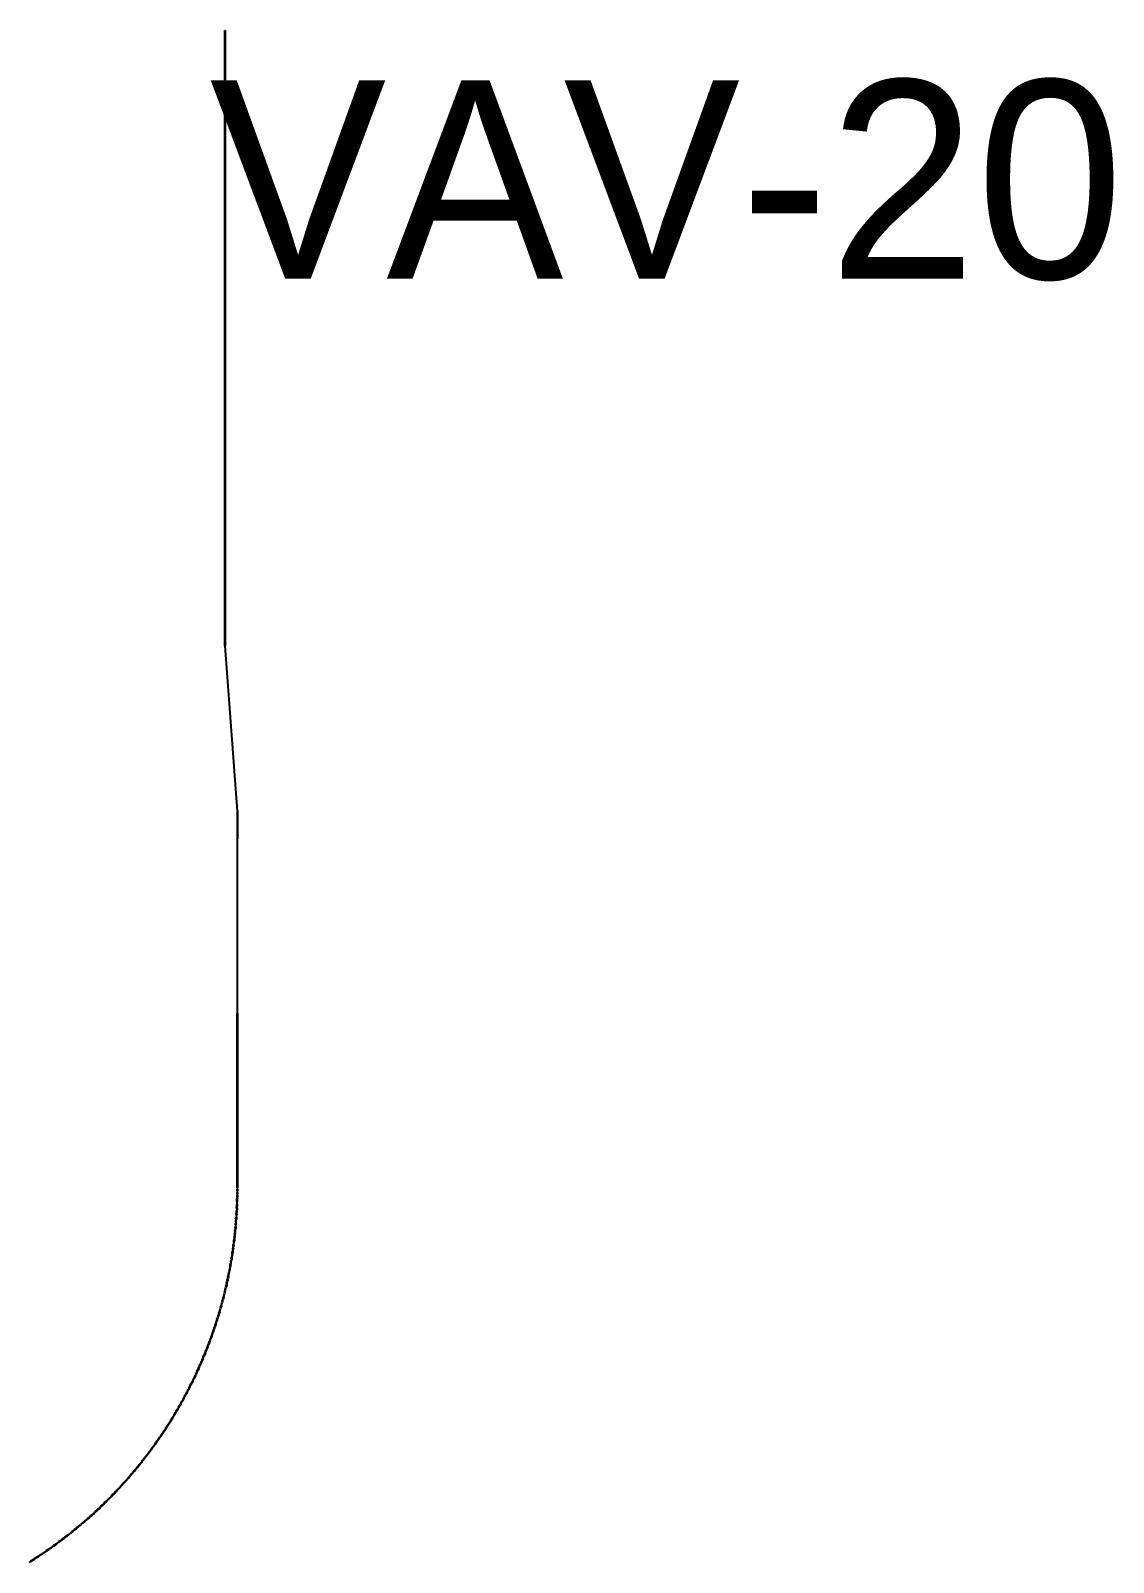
# Model space of a CAD drawing. Header units: metres. Extents: x 2 to 41.4, y 0.9 to 39.
# Drawn here: x 39.457 to 41.422, y 24.973 to 27.753 of the extents above; entities that cross this region are included whole.
import ezdxf

# ---------------------------------------------------------------- set-up
doc = ezdxf.new("R2010")
doc.units = ezdxf.units.M
doc.layers.add('BSA_MATERIAL_SECTION', color=7, linetype='Continuous')
doc.layers.add('BSA_VAV_LABEL', color=7, linetype='Continuous')

msp = doc.modelspace()

# ---------------------------------------------------------------- linework, layer by layer
at = {"layer": 'BSA_MATERIAL_SECTION'}
for p, q in [((39.8094, 26.6865), (39.8094, 27.7533)), ((39.8102, 27.7533), (39.8094, 27.7533)), ((39.8102, 27.7533), (39.8102, 26.6865)), ((39.8102, 26.6865), (39.8094, 26.6865)), ((39.8094, 26.6365), (39.8094, 26.6865)), ((39.8094, 26.6865), (39.8102, 26.6865)), ((39.8102, 26.6865), (39.8102, 26.6365)), ((39.8094, 26.6365), (39.8316, 26.3365)), ((39.8324, 26.3365), (39.8102, 26.6365)), ((39.8316, 26.3365), (39.8316, 26.2865)), ((39.8324, 26.3365), (39.8324, 26.2865)), ((39.8316, 26.2865), (39.832, 26.2865)), ((39.8316, 26.2865), (39.8316, 25.9699)), ((39.832, 26.2865), (39.8316, 26.2865)), ((39.8324, 26.2865), (39.832, 26.2865)), ((39.832, 26.2865), (39.8324, 26.2865)), ((39.8324, 25.9699), (39.8324, 26.2865)), ((39.8316, 25.6533), (39.8316, 25.9699)), ((39.8324, 25.9699), (39.8324, 25.6533)), ((39.8313, 25.6308), (39.8314, 25.6336)), ((39.8315, 25.6364), (39.8314, 25.6336)), ((39.8316, 25.642), (39.8315, 25.6392)), ((39.8315, 25.6364), (39.8315, 25.6392)), ((39.8316, 25.6533), (39.8316, 25.6505)), ((39.8316, 25.6533), (39.832, 25.6533)), ((39.8316, 25.6533), (39.832, 25.6533)), ((39.8316, 25.6477), (39.8316, 25.6505)), ((39.8316, 25.6477), (39.8316, 25.6449)), ((39.8316, 25.642), (39.8316, 25.6449)), ((39.8324, 25.6533), (39.832, 25.6533)), ((39.8324, 25.6533), (39.832, 25.6533)), ((39.8322, 25.6336), (39.8321, 25.6307)), ((39.8322, 25.6336), (39.8323, 25.6364)), ((39.8323, 25.6392), (39.8324, 25.642)), ((39.8323, 25.6392), (39.8323, 25.6364)), ((39.8324, 25.6505), (39.8324, 25.6533)), ((39.8324, 25.6505), (39.8324, 25.6477)), ((39.8324, 25.6448), (39.8324, 25.6477)), ((39.8324, 25.6448), (39.8324, 25.642)), ((39.8302, 25.6054), (39.83, 25.6026)), ((39.8302, 25.6054), (39.8304, 25.6082)), ((39.8304, 25.6082), (39.8305, 25.6111)), ((39.8307, 25.6139), (39.8305, 25.6111)), ((39.8308, 25.6167), (39.8307, 25.6139)), ((39.8308, 25.6167), (39.8309, 25.6195)), ((39.831, 25.6054), (39.8308, 25.6026)), ((39.8309, 25.6195), (39.831, 25.6223)), ((39.8311, 25.6251), (39.831, 25.6223)), ((39.831, 25.6054), (39.8312, 25.6082)), ((39.8312, 25.628), (39.8311, 25.6251)), ((39.8312, 25.628), (39.8313, 25.6308)), ((39.8313, 25.611), (39.8312, 25.6082)), ((39.8313, 25.611), (39.8315, 25.6138)), ((39.8316, 25.6167), (39.8315, 25.6138)), ((39.8316, 25.6167), (39.8317, 25.6195)), ((39.8318, 25.6223), (39.8317, 25.6195)), ((39.8318, 25.6223), (39.8319, 25.6251)), ((39.8319, 25.6251), (39.832, 25.6279)), ((39.8321, 25.6307), (39.832, 25.6279)), ((39.8277, 25.5745), (39.828, 25.5773)), ((39.8283, 25.5802), (39.828, 25.5773)), ((39.8283, 25.5802), (39.8285, 25.583)), ((39.8288, 25.5858), (39.8285, 25.583)), ((39.8285, 25.5745), (39.8288, 25.5773)), ((39.8288, 25.5858), (39.829, 25.5886)), ((39.8291, 25.5801), (39.8288, 25.5773)), ((39.8292, 25.5914), (39.829, 25.5886)), ((39.8293, 25.5829), (39.8291, 25.5801)), ((39.8292, 25.5914), (39.8294, 25.5942)), ((39.8293, 25.5829), (39.8296, 25.5857)), ((39.8296, 25.597), (39.8294, 25.5942)), ((39.8296, 25.597), (39.8298, 25.5998)), ((39.8298, 25.5885), (39.8296, 25.5857)), ((39.83, 25.6026), (39.8298, 25.5998)), ((39.8298, 25.5885), (39.83, 25.5913)), ((39.83, 25.5913), (39.8302, 25.5941)), ((39.8304, 25.5969), (39.8302, 25.5941)), ((39.8306, 25.5998), (39.8304, 25.5969)), ((39.8306, 25.5998), (39.8308, 25.6026)), ((39.8245, 25.5466), (39.8248, 25.5494)), ((39.8252, 25.5521), (39.8248, 25.5494)), ((39.8256, 25.5549), (39.8252, 25.5521)), ((39.8256, 25.5492), (39.8253, 25.5465)), ((39.8256, 25.5549), (39.8259, 25.5577)), ((39.8256, 25.5492), (39.826, 25.552)), ((39.8259, 25.5577), (39.8262, 25.5605)), ((39.826, 25.552), (39.8264, 25.5548)), ((39.8266, 25.5633), (39.8262, 25.5605)), ((39.8267, 25.5576), (39.8264, 25.5548)), ((39.8266, 25.5633), (39.8269, 25.5661)), ((39.827, 25.5604), (39.8267, 25.5576)), ((39.8272, 25.5689), (39.8269, 25.5661)), ((39.827, 25.5604), (39.8274, 25.5632)), ((39.8272, 25.5689), (39.8275, 25.5717)), ((39.8277, 25.566), (39.8274, 25.5632)), ((39.8277, 25.5745), (39.8275, 25.5717)), ((39.8277, 25.566), (39.828, 25.5689)), ((39.8283, 25.5717), (39.828, 25.5689)), ((39.8283, 25.5717), (39.8285, 25.5745)), ((39.8202, 25.5187), (39.8207, 25.5215)), ((39.8212, 25.5243), (39.8207, 25.5215)), ((39.821, 25.5186), (39.8215, 25.5214)), ((39.8212, 25.5243), (39.8216, 25.527)), ((39.8219, 25.5241), (39.8215, 25.5214)), ((39.822, 25.5298), (39.8216, 25.527)), ((39.8224, 25.5269), (39.8219, 25.5241)), ((39.8225, 25.5326), (39.822, 25.5298)), ((39.8224, 25.5269), (39.8228, 25.5297)), ((39.8225, 25.5326), (39.8229, 25.5354)), ((39.8233, 25.5325), (39.8228, 25.5297)), ((39.8229, 25.5354), (39.8233, 25.5382)), ((39.8237, 25.541), (39.8233, 25.5382)), ((39.8233, 25.5325), (39.8237, 25.5353)), ((39.8237, 25.541), (39.8241, 25.5438)), ((39.8241, 25.5381), (39.8237, 25.5353)), ((39.8245, 25.5466), (39.8241, 25.5438)), ((39.8241, 25.5381), (39.8245, 25.5409)), ((39.8249, 25.5437), (39.8245, 25.5409)), ((39.8249, 25.5437), (39.8253, 25.5465)), ((39.815, 25.491), (39.8156, 25.4938)), ((39.8161, 25.4965), (39.8156, 25.4938)), ((39.8163, 25.4936), (39.8158, 25.4909)), ((39.8161, 25.4965), (39.8167, 25.4993)), ((39.8163, 25.4936), (39.8169, 25.4964)), ((39.8172, 25.5021), (39.8167, 25.4993)), ((39.8175, 25.4992), (39.8169, 25.4964)), ((39.8172, 25.5021), (39.8177, 25.5048)), ((39.8175, 25.4992), (39.818, 25.5019)), ((39.8183, 25.5076), (39.8177, 25.5048)), ((39.8185, 25.5047), (39.818, 25.5019)), ((39.8188, 25.5104), (39.8183, 25.5076)), ((39.8185, 25.5047), (39.819, 25.5075)), ((39.8188, 25.5104), (39.8193, 25.5132)), ((39.819, 25.5075), (39.8195, 25.5102)), ((39.8193, 25.5132), (39.8197, 25.5159)), ((39.82, 25.513), (39.8195, 25.5102)), ((39.8202, 25.5187), (39.8197, 25.5159)), ((39.8205, 25.5158), (39.82, 25.513)), ((39.8205, 25.5158), (39.821, 25.5186)), ((39.8088, 25.4635), (39.8095, 25.4663)), ((39.8101, 25.469), (39.8095, 25.4663)), ((39.8102, 25.4661), (39.8096, 25.4633)), ((39.8101, 25.469), (39.8108, 25.4718)), ((39.8102, 25.4661), (39.8109, 25.4688)), ((39.8114, 25.4745), (39.8108, 25.4718)), ((39.8109, 25.4688), (39.8115, 25.4716)), ((39.8114, 25.4745), (39.812, 25.4773)), ((39.8122, 25.4743), (39.8115, 25.4716)), ((39.8126, 25.48), (39.812, 25.4773)), ((39.8128, 25.4771), (39.8122, 25.4743)), ((39.8126, 25.48), (39.8132, 25.4828)), ((39.8128, 25.4771), (39.8134, 25.4798)), ((39.8138, 25.4855), (39.8132, 25.4828)), ((39.8134, 25.4798), (39.814, 25.4826)), ((39.8138, 25.4855), (39.8144, 25.4883)), ((39.8146, 25.4853), (39.814, 25.4826)), ((39.815, 25.491), (39.8144, 25.4883)), ((39.8146, 25.4853), (39.8152, 25.4881)), ((39.8158, 25.4909), (39.8152, 25.4881)), ((39.8016, 25.4363), (39.8024, 25.439)), ((39.8031, 25.4417), (39.8024, 25.439)), ((39.8032, 25.4388), (39.8024, 25.4361)), ((39.8031, 25.4417), (39.8039, 25.4444)), ((39.8032, 25.4388), (39.8039, 25.4415)), ((39.8046, 25.4472), (39.8039, 25.4444)), ((39.8039, 25.4415), (39.8047, 25.4442)), ((39.8046, 25.4472), (39.8053, 25.4499)), ((39.8054, 25.447), (39.8047, 25.4442)), ((39.806, 25.4526), (39.8053, 25.4499)), ((39.8054, 25.447), (39.8061, 25.4497)), ((39.806, 25.4526), (39.8067, 25.4553)), ((39.8068, 25.4524), (39.8061, 25.4497)), ((39.8074, 25.4581), (39.8067, 25.4553)), ((39.8075, 25.4551), (39.8068, 25.4524)), ((39.8074, 25.4581), (39.8081, 25.4608)), ((39.8075, 25.4551), (39.8082, 25.4579)), ((39.8088, 25.4635), (39.8081, 25.4608)), ((39.8082, 25.4579), (39.8089, 25.4606)), ((39.8096, 25.4633), (39.8089, 25.4606)), ((39.7935, 25.4093), (39.7926, 25.4066)), ((39.7934, 25.4064), (39.7943, 25.4091)), ((39.7935, 25.4093), (39.7944, 25.412)), ((39.7943, 25.4091), (39.7951, 25.4118)), ((39.7952, 25.4147), (39.7944, 25.412)), ((39.796, 25.4144), (39.7951, 25.4118)), ((39.7952, 25.4147), (39.796, 25.4174)), ((39.7969, 25.4201), (39.796, 25.4174)), ((39.796, 25.4144), (39.7968, 25.4171)), ((39.7976, 25.4198), (39.7968, 25.4171)), ((39.7969, 25.4201), (39.7977, 25.4228)), ((39.7985, 25.4225), (39.7976, 25.4198)), ((39.7985, 25.4255), (39.7977, 25.4228)), ((39.7985, 25.4255), (39.7993, 25.4282)), ((39.7985, 25.4225), (39.7993, 25.4252)), ((39.8001, 25.4309), (39.7993, 25.4282)), ((39.8001, 25.4279), (39.7993, 25.4252)), ((39.8001, 25.4309), (39.8009, 25.4336)), ((39.8001, 25.4279), (39.8009, 25.4306)), ((39.8016, 25.4363), (39.8009, 25.4336)), ((39.8009, 25.4306), (39.8016, 25.4334)), ((39.8024, 25.4361), (39.8016, 25.4334)), ((39.7845, 25.3826), (39.7835, 25.38)), ((39.7852, 25.3824), (39.7842, 25.3797)), ((39.7845, 25.3826), (39.7854, 25.3853)), ((39.7862, 25.385), (39.7852, 25.3824)), ((39.7863, 25.3879), (39.7854, 25.3853)), ((39.7862, 25.385), (39.7871, 25.3877)), ((39.7863, 25.3879), (39.7873, 25.3906)), ((39.7871, 25.3877), (39.788, 25.3903)), ((39.7882, 25.3933), (39.7873, 25.3906)), ((39.7889, 25.393), (39.788, 25.3903)), ((39.7882, 25.3933), (39.7891, 25.3959)), ((39.7889, 25.393), (39.7899, 25.3957)), ((39.79, 25.3986), (39.7891, 25.3959)), ((39.7908, 25.3983), (39.7899, 25.3957)), ((39.79, 25.3986), (39.7909, 25.4013)), ((39.7908, 25.3983), (39.7917, 25.401)), ((39.7918, 25.404), (39.7909, 25.4013)), ((39.7925, 25.4037), (39.7917, 25.401)), ((39.7918, 25.404), (39.7926, 25.4066)), ((39.7934, 25.4064), (39.7925, 25.4037)), ((39.7723, 25.3511), (39.7734, 25.3537)), ((39.7745, 25.3563), (39.7734, 25.3537)), ((39.7741, 25.3534), (39.7752, 25.356)), ((39.7745, 25.3563), (39.7755, 25.3589)), ((39.7762, 25.3586), (39.7752, 25.356)), ((39.7765, 25.3615), (39.7755, 25.3589)), ((39.7762, 25.3586), (39.7773, 25.3612)), ((39.7765, 25.3615), (39.7775, 25.3642)), ((39.7783, 25.3639), (39.7773, 25.3612)), ((39.7786, 25.3668), (39.7775, 25.3642)), ((39.7783, 25.3639), (39.7793, 25.3665)), ((39.7786, 25.3668), (39.7796, 25.3694)), ((39.7793, 25.3665), (39.7803, 25.3691)), ((39.7806, 25.3721), (39.7796, 25.3694)), ((39.7813, 25.3718), (39.7803, 25.3691)), ((39.7806, 25.3721), (39.7815, 25.3747)), ((39.7823, 25.3744), (39.7813, 25.3718)), ((39.7825, 25.3773), (39.7815, 25.3747)), ((39.7823, 25.3744), (39.7833, 25.3771)), ((39.7825, 25.3773), (39.7835, 25.38)), ((39.7833, 25.3771), (39.7842, 25.3797)), ((39.7612, 25.3252), (39.7624, 25.3277)), ((39.7631, 25.3274), (39.762, 25.3248)), ((39.7635, 25.3303), (39.7624, 25.3277)), ((39.7631, 25.3274), (39.7643, 25.33)), ((39.7635, 25.3303), (39.7647, 25.3329)), ((39.7654, 25.3326), (39.7643, 25.33)), ((39.7658, 25.3355), (39.7647, 25.3329)), ((39.7654, 25.3326), (39.7665, 25.3352)), ((39.7658, 25.3355), (39.7669, 25.3381)), ((39.7676, 25.3378), (39.7665, 25.3352)), ((39.768, 25.3407), (39.7669, 25.3381)), ((39.7676, 25.3378), (39.7687, 25.3404)), ((39.768, 25.3407), (39.7691, 25.3433)), ((39.7698, 25.343), (39.7687, 25.3404)), ((39.7702, 25.3459), (39.7691, 25.3433)), ((39.7698, 25.343), (39.7709, 25.3456)), ((39.7702, 25.3459), (39.7713, 25.3485)), ((39.7709, 25.3456), (39.772, 25.3482)), ((39.7723, 25.3511), (39.7713, 25.3485)), ((39.7731, 25.3508), (39.772, 25.3482)), ((39.7741, 25.3534), (39.7731, 25.3508)), ((39.7492, 25.2997), (39.748, 25.2972)), ((39.7487, 25.2968), (39.75, 25.2993)), ((39.7492, 25.2997), (39.7505, 25.3022)), ((39.7512, 25.3019), (39.75, 25.2993)), ((39.7517, 25.3047), (39.7505, 25.3022)), ((39.7512, 25.3019), (39.7524, 25.3044)), ((39.7517, 25.3047), (39.7529, 25.3073)), ((39.7524, 25.3044), (39.7536, 25.3069)), ((39.7541, 25.3098), (39.7529, 25.3073)), ((39.7549, 25.3095), (39.7536, 25.3069)), ((39.7541, 25.3098), (39.7553, 25.3124)), ((39.7561, 25.312), (39.7549, 25.3095)), ((39.7565, 25.3149), (39.7553, 25.3124)), ((39.7561, 25.312), (39.7573, 25.3146)), ((39.7565, 25.3149), (39.7577, 25.3175)), ((39.7585, 25.3171), (39.7573, 25.3146)), ((39.7589, 25.32), (39.7577, 25.3175)), ((39.7585, 25.3171), (39.7596, 25.3197)), ((39.7589, 25.32), (39.7601, 25.3226)), ((39.7596, 25.3197), (39.7608, 25.3223)), ((39.7612, 25.3252), (39.7601, 25.3226)), ((39.762, 25.3248), (39.7608, 25.3223)), ((39.7337, 25.2697), (39.735, 25.2722)), ((39.7357, 25.2718), (39.7344, 25.2693)), ((39.7363, 25.2746), (39.735, 25.2722)), ((39.7357, 25.2718), (39.737, 25.2743)), ((39.7363, 25.2746), (39.7377, 25.2771)), ((39.7384, 25.2767), (39.737, 25.2743)), ((39.739, 25.2796), (39.7377, 25.2771)), ((39.7384, 25.2767), (39.7397, 25.2792)), ((39.739, 25.2796), (39.7403, 25.2821)), ((39.741, 25.2817), (39.7397, 25.2792)), ((39.7416, 25.2846), (39.7403, 25.2821)), ((39.741, 25.2817), (39.7423, 25.2842)), ((39.7416, 25.2846), (39.7429, 25.2871)), ((39.7423, 25.2842), (39.7436, 25.2867)), ((39.7442, 25.2896), (39.7429, 25.2871)), ((39.7449, 25.2892), (39.7436, 25.2867)), ((39.7442, 25.2896), (39.7455, 25.2921)), ((39.7462, 25.2918), (39.7449, 25.2892)), ((39.7467, 25.2946), (39.7455, 25.2921)), ((39.7462, 25.2918), (39.7474, 25.2943)), ((39.7467, 25.2946), (39.748, 25.2972)), ((39.7487, 25.2968), (39.7474, 25.2943)), ((39.7168, 25.2404), (39.7183, 25.2428)), ((39.719, 25.2424), (39.7175, 25.24)), ((39.7197, 25.2452), (39.7183, 25.2428)), ((39.719, 25.2424), (39.7204, 25.2448)), ((39.7211, 25.2476), (39.7197, 25.2452)), ((39.7204, 25.2448), (39.7218, 25.2472)), ((39.7211, 25.2476), (39.7226, 25.2501)), ((39.7233, 25.2497), (39.7218, 25.2472)), ((39.7226, 25.2501), (39.724, 25.2525)), ((39.7247, 25.2521), (39.7233, 25.2497)), ((39.7254, 25.2549), (39.724, 25.2525)), ((39.7247, 25.2521), (39.7261, 25.2545)), ((39.7254, 25.2549), (39.7268, 25.2574)), ((39.7275, 25.257), (39.7261, 25.2545)), ((39.7282, 25.2598), (39.7268, 25.2574)), ((39.7275, 25.257), (39.7289, 25.2594)), ((39.7296, 25.2623), (39.7282, 25.2598)), ((39.7303, 25.2619), (39.7289, 25.2594)), ((39.7296, 25.2623), (39.7309, 25.2647)), ((39.7303, 25.2619), (39.7316, 25.2644)), ((39.7309, 25.2647), (39.7323, 25.2672)), ((39.7316, 25.2644), (39.733, 25.2668)), ((39.7337, 25.2697), (39.7323, 25.2672)), ((39.7344, 25.2693), (39.733, 25.2668)), ((39.7019, 25.2165), (39.7003, 25.2141)), ((39.7025, 25.2161), (39.701, 25.2137)), ((39.7034, 25.2189), (39.7019, 25.2165)), ((39.7041, 25.2184), (39.7025, 25.2161)), ((39.7034, 25.2189), (39.7049, 25.2212)), ((39.7041, 25.2184), (39.7056, 25.2208)), ((39.7049, 25.2212), (39.7064, 25.2236)), ((39.7071, 25.2232), (39.7056, 25.2208)), ((39.7079, 25.226), (39.7064, 25.2236)), ((39.7071, 25.2232), (39.7086, 25.2256)), ((39.7079, 25.226), (39.7094, 25.2284)), ((39.7086, 25.2256), (39.7101, 25.2279)), ((39.7109, 25.2308), (39.7094, 25.2284)), ((39.7116, 25.2303), (39.7101, 25.2279)), ((39.7124, 25.2332), (39.7109, 25.2308)), ((39.7116, 25.2303), (39.7131, 25.2327)), ((39.7124, 25.2332), (39.7139, 25.2355)), ((39.7146, 25.2351), (39.7131, 25.2327)), ((39.7139, 25.2355), (39.7154, 25.238)), ((39.716, 25.2375), (39.7146, 25.2351)), ((39.7168, 25.2404), (39.7154, 25.238)), ((39.716, 25.2375), (39.7175, 25.24)), ((39.6812, 25.1863), (39.6828, 25.1886)), ((39.6834, 25.1881), (39.6818, 25.1858)), ((39.6828, 25.1886), (39.6844, 25.1909)), ((39.6851, 25.1904), (39.6834, 25.1881)), ((39.6861, 25.1932), (39.6844, 25.1909)), ((39.6851, 25.1904), (39.6867, 25.1927)), ((39.6861, 25.1932), (39.6877, 25.1955)), ((39.6883, 25.195), (39.6867, 25.1927)), ((39.6893, 25.1978), (39.6877, 25.1955)), ((39.6883, 25.195), (39.6899, 25.1973)), ((39.6909, 25.2001), (39.6893, 25.1978)), ((39.6899, 25.1973), (39.6915, 25.1997)), ((39.6909, 25.2001), (39.6925, 25.2024)), ((39.6931, 25.202), (39.6915, 25.1997)), ((39.6941, 25.2048), (39.6925, 25.2024)), ((39.6947, 25.2043), (39.6931, 25.202)), ((39.6941, 25.2048), (39.6956, 25.2071)), ((39.6947, 25.2043), (39.6963, 25.2066)), ((39.6972, 25.2094), (39.6956, 25.2071)), ((39.6979, 25.209), (39.6963, 25.2066)), ((39.6972, 25.2094), (39.6988, 25.2118)), ((39.6979, 25.209), (39.6994, 25.2113)), ((39.6988, 25.2118), (39.7003, 25.2141)), ((39.6994, 25.2113), (39.701, 25.2137)), ((39.6591, 25.157), (39.6608, 25.1593)), ((39.6626, 25.1615), (39.6608, 25.1593)), ((39.6615, 25.1588), (39.6632, 25.161)), ((39.6643, 25.1637), (39.6626, 25.1615)), ((39.6632, 25.161), (39.6649, 25.1632)), ((39.6643, 25.1637), (39.666, 25.1659)), ((39.6667, 25.1654), (39.6649, 25.1632)), ((39.666, 25.1659), (39.6677, 25.1682)), ((39.6684, 25.1677), (39.6667, 25.1654)), ((39.6694, 25.1704), (39.6677, 25.1682)), ((39.6684, 25.1677), (39.6701, 25.1699)), ((39.6711, 25.1727), (39.6694, 25.1704)), ((39.6718, 25.1722), (39.6701, 25.1699)), ((39.6711, 25.1727), (39.6728, 25.1749)), ((39.6718, 25.1722), (39.6735, 25.1744)), ((39.6728, 25.1749), (39.6745, 25.1772)), ((39.6735, 25.1744), (39.6752, 25.1767)), ((39.6762, 25.1794), (39.6745, 25.1772)), ((39.6768, 25.179), (39.6752, 25.1767)), ((39.6778, 25.1817), (39.6762, 25.1794)), ((39.6785, 25.1812), (39.6768, 25.179)), ((39.6778, 25.1817), (39.6795, 25.184)), ((39.6785, 25.1812), (39.6802, 25.1835)), ((39.6812, 25.1863), (39.6795, 25.184)), ((39.6802, 25.1835), (39.6818, 25.1858)), ((39.6394, 25.1331), (39.6376, 25.131)), ((39.64, 25.1326), (39.6382, 25.1304)), ((39.6394, 25.1331), (39.6412, 25.1352)), ((39.64, 25.1326), (39.6418, 25.1347)), ((39.6412, 25.1352), (39.6431, 25.1374)), ((39.6437, 25.1369), (39.6418, 25.1347)), ((39.6449, 25.1396), (39.6431, 25.1374)), ((39.6437, 25.1369), (39.6455, 25.139)), ((39.6467, 25.1417), (39.6449, 25.1396)), ((39.6455, 25.139), (39.6473, 25.1412)), ((39.6467, 25.1417), (39.6485, 25.1439)), ((39.6491, 25.1434), (39.6473, 25.1412)), ((39.6503, 25.1461), (39.6485, 25.1439)), ((39.6509, 25.1456), (39.6491, 25.1434)), ((39.6503, 25.1461), (39.652, 25.1482)), ((39.6509, 25.1456), (39.6527, 25.1477)), ((39.6538, 25.1504), (39.652, 25.1482)), ((39.6527, 25.1477), (39.6544, 25.1499)), ((39.6538, 25.1504), (39.6556, 25.1526)), ((39.6562, 25.1521), (39.6544, 25.1499)), ((39.6573, 25.1548), (39.6556, 25.1526)), ((39.658, 25.1543), (39.6562, 25.1521)), ((39.6573, 25.1548), (39.6591, 25.157)), ((39.658, 25.1543), (39.6597, 25.1565)), ((39.6615, 25.1588), (39.6597, 25.1565)), ((39.613, 25.1038), (39.6111, 25.1017)), ((39.6136, 25.1032), (39.6117, 25.1012)), ((39.613, 25.1038), (39.615, 25.1058)), ((39.6136, 25.1032), (39.6155, 25.1053)), ((39.615, 25.1058), (39.6169, 25.1079)), ((39.6155, 25.1053), (39.6175, 25.1073)), ((39.6188, 25.11), (39.6169, 25.1079)), ((39.6194, 25.1094), (39.6175, 25.1073)), ((39.6188, 25.11), (39.6207, 25.112)), ((39.6213, 25.1115), (39.6194, 25.1094)), ((39.6226, 25.1141), (39.6207, 25.112)), ((39.6213, 25.1115), (39.6232, 25.1136)), ((39.6226, 25.1141), (39.6245, 25.1162)), ((39.6251, 25.1157), (39.6232, 25.1136)), ((39.6264, 25.1183), (39.6245, 25.1162)), ((39.6251, 25.1157), (39.627, 25.1177)), ((39.6283, 25.1204), (39.6264, 25.1183)), ((39.627, 25.1177), (39.6289, 25.1198)), ((39.6283, 25.1204), (39.6302, 25.1225)), ((39.6308, 25.122), (39.6289, 25.1198)), ((39.6302, 25.1225), (39.632, 25.1246)), ((39.6326, 25.1241), (39.6308, 25.122)), ((39.6339, 25.1267), (39.632, 25.1246)), ((39.6326, 25.1241), (39.6345, 25.1262)), ((39.6339, 25.1267), (39.6357, 25.1288)), ((39.6345, 25.1262), (39.6363, 25.1283)), ((39.6376, 25.131), (39.6357, 25.1288)), ((39.6382, 25.1304), (39.6363, 25.1283)), ((39.5852, 25.0758), (39.5832, 25.0738)), ((39.5852, 25.0758), (39.5873, 25.0777)), ((39.5878, 25.0772), (39.5858, 25.0752)), ((39.5873, 25.0777), (39.5893, 25.0797)), ((39.5898, 25.0791), (39.5878, 25.0772)), ((39.5913, 25.0817), (39.5893, 25.0797)), ((39.5898, 25.0791), (39.5919, 25.0811)), ((39.5913, 25.0817), (39.5933, 25.0837)), ((39.5939, 25.0831), (39.5919, 25.0811)), ((39.5953, 25.0856), (39.5933, 25.0837)), ((39.5939, 25.0831), (39.5959, 25.0851)), ((39.5973, 25.0876), (39.5953, 25.0856)), ((39.5959, 25.0851), (39.5979, 25.0871)), ((39.5973, 25.0876), (39.5993, 25.0896)), ((39.5999, 25.0891), (39.5979, 25.0871)), ((39.5993, 25.0896), (39.6013, 25.0916)), ((39.6019, 25.0911), (39.5999, 25.0891)), ((39.6033, 25.0936), (39.6013, 25.0916)), ((39.6019, 25.0911), (39.6038, 25.0931)), ((39.6052, 25.0956), (39.6033, 25.0936)), ((39.6038, 25.0931), (39.6058, 25.0951)), ((39.6052, 25.0956), (39.6072, 25.0977)), ((39.6078, 25.0971), (39.6058, 25.0951)), ((39.6072, 25.0977), (39.6091, 25.0997)), ((39.6097, 25.0992), (39.6078, 25.0971)), ((39.6111, 25.1017), (39.6091, 25.0997)), ((39.6097, 25.0992), (39.6117, 25.1012)), ((39.554, 25.0474), (39.5561, 25.0492)), ((39.5566, 25.0486), (39.5545, 25.0468)), ((39.5582, 25.0511), (39.5561, 25.0492)), ((39.5566, 25.0486), (39.5588, 25.0505)), ((39.5603, 25.0529), (39.5582, 25.0511)), ((39.5588, 25.0505), (39.5609, 25.0523)), ((39.5603, 25.0529), (39.5625, 25.0548)), ((39.563, 25.0542), (39.5609, 25.0523)), ((39.5646, 25.0567), (39.5625, 25.0548)), ((39.563, 25.0542), (39.5651, 25.0561)), ((39.5646, 25.0567), (39.5667, 25.0585)), ((39.5672, 25.0579), (39.5651, 25.0561)), ((39.5667, 25.0585), (39.5687, 25.0604)), ((39.5693, 25.0598), (39.5672, 25.0579)), ((39.5708, 25.0623), (39.5687, 25.0604)), ((39.5693, 25.0598), (39.5714, 25.0617)), ((39.5708, 25.0623), (39.5729, 25.0642)), ((39.5714, 25.0617), (39.5735, 25.0636)), ((39.575, 25.0661), (39.5729, 25.0642)), ((39.5755, 25.0655), (39.5735, 25.0636)), ((39.575, 25.0661), (39.577, 25.0681)), ((39.5776, 25.0675), (39.5755, 25.0655)), ((39.5791, 25.07), (39.577, 25.0681)), ((39.5776, 25.0675), (39.5797, 25.0694)), ((39.5791, 25.07), (39.5812, 25.0719)), ((39.5817, 25.0713), (39.5797, 25.0694)), ((39.5832, 25.0738), (39.5812, 25.0719)), ((39.5817, 25.0713), (39.5838, 25.0733)), ((39.5838, 25.0733), (39.5858, 25.0752)), ((39.519, 25.0189), (39.5212, 25.0206)), ((39.5217, 25.02), (39.5195, 25.0183)), ((39.5235, 25.0224), (39.5212, 25.0206)), ((39.5217, 25.02), (39.524, 25.0217)), ((39.5235, 25.0224), (39.5257, 25.0241)), ((39.524, 25.0217), (39.5262, 25.0235)), ((39.5279, 25.0258), (39.5257, 25.0241)), ((39.5284, 25.0252), (39.5262, 25.0235)), ((39.5279, 25.0258), (39.5301, 25.0276)), ((39.5284, 25.0252), (39.5306, 25.027)), ((39.5323, 25.0293), (39.5301, 25.0276)), ((39.5328, 25.0287), (39.5306, 25.027)), ((39.5323, 25.0293), (39.5345, 25.0311)), ((39.535, 25.0305), (39.5328, 25.0287)), ((39.5367, 25.0329), (39.5345, 25.0311)), ((39.535, 25.0305), (39.5372, 25.0323)), ((39.5367, 25.0329), (39.5389, 25.0347)), ((39.5394, 25.0341), (39.5372, 25.0323)), ((39.5411, 25.0365), (39.5389, 25.0347)), ((39.5394, 25.0341), (39.5416, 25.0358)), ((39.5411, 25.0365), (39.5432, 25.0383)), ((39.5416, 25.0358), (39.5437, 25.0377)), ((39.5454, 25.0401), (39.5432, 25.0383)), ((39.5459, 25.0395), (39.5437, 25.0377)), ((39.5454, 25.0401), (39.5475, 25.0419)), ((39.5481, 25.0413), (39.5459, 25.0395)), ((39.5497, 25.0437), (39.5475, 25.0419)), ((39.5481, 25.0413), (39.5502, 25.0431)), ((39.5497, 25.0437), (39.5518, 25.0455)), ((39.5502, 25.0431), (39.5524, 25.0449)), ((39.554, 25.0474), (39.5518, 25.0455)), ((39.5545, 25.0468), (39.5524, 25.0449)), ((39.4825, 24.9925), (39.4802, 24.9909)), ((39.4825, 24.9925), (39.4848, 24.9941)), ((39.4853, 24.9934), (39.483, 24.9918)), ((39.4872, 24.9957), (39.4848, 24.9941)), ((39.4853, 24.9934), (39.4876, 24.995)), ((39.4872, 24.9957), (39.4895, 24.9973)), ((39.4899, 24.9966), (39.4876, 24.995)), ((39.4918, 24.9989), (39.4895, 24.9973)), ((39.4899, 24.9966), (39.4922, 24.9982)), ((39.4918, 24.9989), (39.4941, 25.0005)), ((39.4945, 24.9999), (39.4922, 24.9982)), ((39.4964, 25.0021), (39.4941, 25.0005)), ((39.4945, 24.9999), (39.4968, 25.0015)), ((39.4964, 25.0021), (39.4987, 25.0038)), ((39.4991, 25.0031), (39.4968, 25.0015)), ((39.5009, 25.0054), (39.4987, 25.0038)), ((39.4991, 25.0031), (39.5014, 25.0048)), ((39.5009, 25.0054), (39.5032, 25.0071)), ((39.5037, 25.0064), (39.5014, 25.0048)), ((39.5055, 25.0088), (39.5032, 25.0071)), ((39.5037, 25.0064), (39.506, 25.0081)), ((39.5055, 25.0088), (39.5078, 25.0104)), ((39.506, 25.0081), (39.5082, 25.0098)), ((39.51, 25.0121), (39.5078, 25.0104)), ((39.5105, 25.0115), (39.5082, 25.0098)), ((39.51, 25.0121), (39.5123, 25.0138)), ((39.5128, 25.0132), (39.5105, 25.0115)), ((39.5145, 25.0155), (39.5123, 25.0138)), ((39.5128, 25.0132), (39.515, 25.0149)), ((39.5145, 25.0155), (39.5168, 25.0172)), ((39.5173, 25.0166), (39.515, 25.0149)), ((39.519, 25.0189), (39.5168, 25.0172)), ((39.5173, 25.0166), (39.5195, 25.0183)), ((39.457, 24.9748), (39.4546, 24.9733)), ((39.459, 24.977), (39.4566, 24.9755)), ((39.457, 24.9748), (39.4594, 24.9763)), ((39.459, 24.977), (39.4613, 24.9785)), ((39.4618, 24.9778), (39.4594, 24.9763)), ((39.4637, 24.98), (39.4613, 24.9785)), ((39.4618, 24.9778), (39.4641, 24.9794)), ((39.4637, 24.98), (39.4661, 24.9816)), ((39.4641, 24.9794), (39.4665, 24.9809)), ((39.4684, 24.9831), (39.4661, 24.9816)), ((39.4689, 24.9824), (39.4665, 24.9809)), ((39.4684, 24.9831), (39.4708, 24.9846)), ((39.4712, 24.984), (39.4689, 24.9824)), ((39.4732, 24.9862), (39.4708, 24.9846)), ((39.4712, 24.984), (39.4736, 24.9855)), ((39.4732, 24.9862), (39.4755, 24.9877)), ((39.4759, 24.9871), (39.4736, 24.9855)), ((39.4778, 24.9893), (39.4755, 24.9877)), ((39.4759, 24.9871), (39.4783, 24.9886)), ((39.4778, 24.9893), (39.4802, 24.9909)), ((39.4806, 24.9902), (39.4783, 24.9886)), ((39.4806, 24.9902), (39.483, 24.9918))]:
    msp.add_line(p, q, dxfattribs=at)

# ---------------------------------------------------------------- texts
at = {"layer": 'BSA_VAV_LABEL'}
msp.add_text('VAV-20', height=0.36, dxfattribs=at).set_placement((39.7816, 27.3033))

doc.saveas('drawing.dxf')
